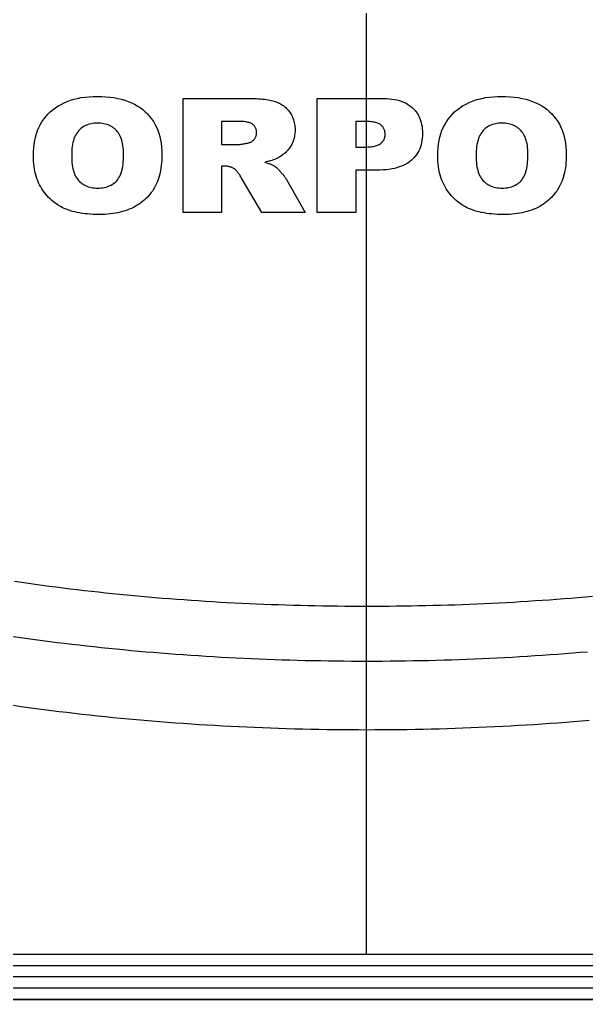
# Model space of a CAD drawing. Extents: x 0 to 210000, y 0 to 148500.
# Drawn here: x 9036 to 10611, y 4750 to 7476 of the extents above; entities that cross this region are included whole.
import ezdxf

# ---------------------------------------------------------------- set-up
doc = ezdxf.new("R2010")
doc.units = 0
doc.header["$LTSCALE"] = 200
doc.header["$MEASUREMENT"] = 0
doc.layers.get('Defpoints').update_dxf_attribs({"color": 252, "linetype": 'CONTINUOUS'})
doc.layers.add('001', color=7, linetype='CONTINUOUS')

msp = doc.modelspace()

# ---------------------------------------------------------------- linework, layer by layer
at = {"layer": '001', "linetype": 'Continuous'}
for p, q in [((9168.3, 7247.9), (9177.5, 7251.2)), ((9177.5, 7251.2), (9187.1, 7254.1)), ((9187.1, 7254.1), (9197, 7256.5)), ((9197, 7256.5), (9207.3, 7258.5)), ((9207.3, 7258.5), (9218, 7260)), ((9218, 7260), (9229, 7261.2)), ((9229, 7261.2), (9240.4, 7261.8)), ((9240.4, 7261.8), (9252.2, 7262)), ((9252.2, 7262), (9264.3, 7261.8)), ((9264.3, 7261.8), (9276, 7261.2)), ((9276, 7261.2), (9287.3, 7260.1)), ((9287.3, 7260.1), (9298.2, 7258.6)), ((9298.2, 7258.6), (9308.7, 7256.6)), ((9308.7, 7256.6), (9318.8, 7254.2)), ((9318.8, 7254.2), (9328.4, 7251.4)), ((9328.4, 7251.4), (9337.7, 7248.1)), ((9490.3, 6938.9), (9490.3, 7256.6)), ((9490.3, 7256.6), (9597.3, 7256.6)), ((9597.3, 7256.6), (9667.8, 7256.6)), ((9667.8, 7256.6), (9674.8, 7256.6)), ((9674.8, 7256.6), (9681.5, 7256.5)), ((9681.5, 7256.5), (9687.9, 7256.3)), ((9687.9, 7256.3), (9694.2, 7256)), ((9694.2, 7256), (9700.2, 7255.6)), ((9700.2, 7255.6), (9705.9, 7255.2)), ((9705.9, 7255.2), (9711.4, 7254.7)), ((9711.4, 7254.7), (9716.7, 7254.1)), ((9716.7, 7254.1), (9721.7, 7253.4)), ((9721.7, 7253.4), (9726.5, 7252.6)), ((9726.5, 7252.6), (9731.1, 7251.8)), ((9731.1, 7251.8), (9735.4, 7250.9)), ((9735.4, 7250.9), (9739.5, 7249.9)), ((9863.1, 7256.6), (10040.2, 7256.6)), ((9863.1, 6938.9), (9863.1, 7256.6)), ((10040.2, 7256.6), (10048.3, 7256.5)), ((10048.3, 7256.5), (10056.1, 7256.1)), ((10056.1, 7256.1), (10063.6, 7255.5)), ((10063.6, 7255.5), (10070.9, 7254.6)), ((10070.9, 7254.6), (10077.8, 7253.4)), ((10077.8, 7253.4), (10084.4, 7252)), ((10084.4, 7252), (10090.7, 7250.3)), ((10090.7, 7250.3), (10096.8, 7248.3)), ((10292.1, 7247.9), (10301.3, 7251.2)), ((10301.3, 7251.2), (10310.9, 7254.1)), ((10310.9, 7254.1), (10320.8, 7256.5)), ((10320.8, 7256.5), (10331.1, 7258.5)), ((10331.1, 7258.5), (10341.8, 7260)), ((10341.8, 7260), (10352.8, 7261.2)), ((10352.8, 7261.2), (10364.2, 7261.8)), ((10364.2, 7261.8), (10376, 7262)), ((10376, 7262), (10388.1, 7261.8)), ((10388.1, 7261.8), (10399.8, 7261.2)), ((10399.8, 7261.2), (10411.1, 7260.1)), ((10411.1, 7260.1), (10422, 7258.6)), ((10422, 7258.6), (10432.5, 7256.6)), ((10432.5, 7256.6), (10442.6, 7254.2)), ((10442.6, 7254.2), (10452.3, 7251.4)), ((10452.3, 7251.4), (10461.5, 7248.1)), ((9121.2, 7218.7), (9128.1, 7224.7)), ((9128.1, 7224.7), (9135.4, 7230.2)), ((9135.4, 7230.2), (9143.1, 7235.3)), ((9143.1, 7235.3), (9151.1, 7239.9)), ((9151.1, 7239.9), (9159.5, 7244.1)), ((9159.5, 7244.1), (9168.3, 7247.9)), ((9337.7, 7248.1), (9346.6, 7244.4)), ((9346.6, 7244.4), (9355.1, 7240.3)), ((9355.1, 7240.3), (9363.1, 7235.7)), ((9363.1, 7235.7), (9370.8, 7230.7)), ((9370.8, 7230.7), (9378, 7225.2)), ((9378, 7225.2), (9384.9, 7219.3)), ((9739.5, 7249.9), (9743.3, 7248.8)), ((9743.3, 7248.8), (9747, 7247.6)), ((9747, 7247.6), (9750.6, 7246.3)), ((9750.6, 7246.3), (9754.1, 7244.9)), ((9754.1, 7244.9), (9757.4, 7243.3)), ((9757.4, 7243.3), (9760.7, 7241.5)), ((9760.7, 7241.5), (9763.9, 7239.7)), ((9763.9, 7239.7), (9766.9, 7237.7)), ((9766.9, 7237.7), (9769.9, 7235.5)), ((9769.9, 7235.5), (9772.7, 7233.2)), ((9772.7, 7233.2), (9775.5, 7230.8)), ((9775.5, 7230.8), (9778.1, 7228.3)), ((9778.1, 7228.3), (9780.7, 7225.6)), ((9780.7, 7225.6), (9783.1, 7222.7)), ((10096.8, 7248.3), (10102.5, 7246.1)), ((10102.5, 7246.1), (10108, 7243.7)), ((10108, 7243.7), (10113.1, 7241)), ((10113.1, 7241), (10117.9, 7238)), ((10117.9, 7238), (10122.5, 7234.8)), ((10122.5, 7234.8), (10126.7, 7231.3)), ((10126.7, 7231.3), (10130.7, 7227.5)), ((10130.7, 7227.5), (10134.4, 7223.6)), ((10134.4, 7223.6), (10137.8, 7219.4)), ((10245, 7218.7), (10251.9, 7224.7)), ((10251.9, 7224.7), (10259.2, 7230.2)), ((10259.2, 7230.2), (10266.9, 7235.3)), ((10266.9, 7235.3), (10274.9, 7239.9)), ((10274.9, 7239.9), (10283.4, 7244.1)), ((10283.4, 7244.1), (10292.1, 7247.9)), ((10461.5, 7248.1), (10470.4, 7244.4)), ((10470.4, 7244.4), (10478.9, 7240.3)), ((10478.9, 7240.3), (10486.9, 7235.7)), ((10486.9, 7235.7), (10494.6, 7230.7)), ((10494.6, 7230.7), (10501.8, 7225.2)), ((10501.8, 7225.2), (10508.7, 7219.3)), ((9098.2, 7191.1), (9103.2, 7198.5)), ((9103.2, 7198.5), (9108.8, 7205.6)), ((9108.8, 7205.6), (9114.8, 7212.3)), ((9114.8, 7212.3), (9121.2, 7218.7)), ((9384.9, 7219.3), (9391.3, 7213.1)), ((9391.3, 7213.1), (9397.3, 7206.5)), ((9397.3, 7206.5), (9402.7, 7199.6)), ((9402.7, 7199.6), (9407.7, 7192.3)), ((9783.1, 7222.7), (9785.5, 7219.8)), ((9785.5, 7219.8), (9787.7, 7216.7)), ((9787.7, 7216.7), (9789.7, 7213.6)), ((9789.7, 7213.6), (9791.6, 7210.3)), ((9791.6, 7210.3), (9793.3, 7207)), ((9793.3, 7207), (9794.8, 7203.6)), ((9794.8, 7203.6), (9796.2, 7200)), ((9796.2, 7200), (9797.4, 7196.4)), ((9797.4, 7196.4), (9798.5, 7192.7)), ((10137.8, 7219.4), (10140.9, 7215)), ((10140.9, 7215), (10143.7, 7210.4)), ((10143.7, 7210.4), (10146.2, 7205.6)), ((10146.2, 7205.6), (10148.4, 7200.5)), ((10148.4, 7200.5), (10150.3, 7195.3)), ((10222, 7191.1), (10227, 7198.5)), ((10227, 7198.5), (10232.6, 7205.6)), ((10232.6, 7205.6), (10238.6, 7212.3)), ((10238.6, 7212.3), (10245, 7218.7)), ((10508.7, 7219.3), (10515.1, 7213.1)), ((10515.1, 7213.1), (10521.1, 7206.5)), ((10521.1, 7206.5), (10526.5, 7199.6)), ((10526.5, 7199.6), (10531.5, 7192.3)), ((9086, 7166.7), (9089.6, 7175.2)), ((9089.6, 7175.2), (9093.6, 7183.3)), ((9093.6, 7183.3), (9098.2, 7191.1)), ((9203.1, 7169.6), (9200.3, 7166.7)), ((9206.1, 7172.3), (9203.1, 7169.6)), ((9209.2, 7174.7), (9206.1, 7172.3)), ((9212.5, 7177), (9209.2, 7174.7)), ((9215.8, 7179), (9212.5, 7177)), ((9219.3, 7180.8), (9215.8, 7179)), ((9223, 7182.4), (9219.3, 7180.8)), ((9226.7, 7183.8), (9223, 7182.4)), ((9230.6, 7185), (9226.7, 7183.8)), ((9234.6, 7186), (9230.6, 7185)), ((9238.8, 7186.7), (9234.6, 7186)), ((9243.1, 7187.3), (9238.8, 7186.7)), ((9247.5, 7187.6), (9243.1, 7187.3)), ((9252, 7187.7), (9247.5, 7187.6)), ((9256.7, 7187.6), (9252, 7187.7)), ((9261.3, 7187.3), (9256.7, 7187.6)), ((9265.8, 7186.7), (9261.3, 7187.3)), ((9270.1, 7186), (9265.8, 7186.7)), ((9274.2, 7185), (9270.1, 7186)), ((9278.2, 7183.9), (9274.2, 7185)), ((9282.1, 7182.5), (9278.2, 7183.9)), ((9285.8, 7180.9), (9282.1, 7182.5)), ((9289.4, 7179.1), (9285.8, 7180.9)), ((9292.9, 7177.1), (9289.4, 7179.1)), ((9296.1, 7174.9), (9292.9, 7177.1)), ((9299.3, 7172.4), (9296.1, 7174.9)), ((9302.3, 7169.8), (9299.3, 7172.4)), ((9305.2, 7166.9), (9302.3, 7169.8)), ((9407.7, 7192.3), (9412.2, 7184.6)), ((9412.2, 7184.6), (9416.3, 7176.6)), ((9416.3, 7176.6), (9419.8, 7168.3)), ((9644.1, 7192.5), (9597.3, 7192.5)), ((9597.3, 7192.5), (9597.3, 7127.9)), ((9648.2, 7192.4), (9644.1, 7192.5)), ((9652, 7192.3), (9648.2, 7192.4)), ((9655.7, 7192.1), (9652, 7192.3)), ((9659.2, 7191.8), (9655.7, 7192.1)), ((9662.6, 7191.4), (9659.2, 7191.8)), ((9665.7, 7191), (9662.6, 7191.4)), ((9668.6, 7190.4), (9665.7, 7191)), ((9671.4, 7189.8), (9668.6, 7190.4)), ((9673.9, 7189.1), (9671.4, 7189.8)), ((9676.3, 7188.3), (9673.9, 7189.1)), ((9678.5, 7187.4), (9676.3, 7188.3)), ((9680.4, 7186.4), (9678.5, 7187.4)), ((9682.2, 7185.4), (9680.4, 7186.4)), ((9683.8, 7184.2), (9682.2, 7185.4)), ((9685.3, 7183), (9683.8, 7184.2)), ((9686.7, 7181.7), (9685.3, 7183)), ((9687.9, 7180.4), (9686.7, 7181.7)), ((9689, 7178.9), (9687.9, 7180.4)), ((9690.1, 7177.4), (9689, 7178.9)), ((9691, 7175.9), (9690.1, 7177.4)), ((9691.8, 7174.2), (9691, 7175.9)), ((9692.5, 7172.5), (9691.8, 7174.2)), ((9693.1, 7170.7), (9692.5, 7172.5)), ((9693.6, 7168.8), (9693.1, 7170.7)), ((9693.9, 7166.9), (9693.6, 7168.8)), ((9798.5, 7192.7), (9799.4, 7188.9)), ((9799.4, 7188.9), (9800.1, 7185)), ((9800.1, 7185), (9800.7, 7181)), ((9800.7, 7181), (9801.1, 7176.9)), ((9801.1, 7176.9), (9801.4, 7172.7)), ((9801.4, 7172.7), (9801.4, 7168.4)), ((10000.4, 7192), (9970.1, 7192)), ((9970.1, 7192), (9970.1, 7121.2)), ((10004.6, 7192), (10000.4, 7192)), ((10008.6, 7191.8), (10004.6, 7192)), ((10012.4, 7191.6), (10008.6, 7191.8)), ((10015.9, 7191.2), (10012.4, 7191.6)), ((10019.3, 7190.7), (10015.9, 7191.2)), ((10022.5, 7190.1), (10019.3, 7190.7)), ((10025.5, 7189.4), (10022.5, 7190.1)), ((10028.3, 7188.6), (10025.5, 7189.4)), ((10031, 7187.7), (10028.3, 7188.6)), ((10033.4, 7186.7), (10031, 7187.7)), ((10035.6, 7185.6), (10033.4, 7186.7)), ((10037.6, 7184.4), (10035.6, 7185.6)), ((10039.5, 7183.1), (10037.6, 7184.4)), ((10041.1, 7181.6), (10039.5, 7183.1)), ((10042.6, 7180.1), (10041.1, 7181.6)), ((10044, 7178.6), (10042.6, 7180.1)), ((10045.3, 7177), (10044, 7178.6)), ((10046.4, 7175.3), (10045.3, 7177)), ((10047.5, 7173.6), (10046.4, 7175.3)), ((10048.4, 7171.9), (10047.5, 7173.6)), ((10049.2, 7170.1), (10048.4, 7171.9)), ((10049.9, 7168.3), (10049.2, 7170.1)), ((10150.3, 7195.3), (10152, 7189.8)), ((10152, 7189.8), (10153.3, 7184.1)), ((10153.3, 7184.1), (10154.3, 7178.2)), ((10154.3, 7178.2), (10155.1, 7172)), ((10155.1, 7172), (10155.5, 7165.7)), ((10209.8, 7166.7), (10213.4, 7175.2)), ((10213.4, 7175.2), (10217.4, 7183.3)), ((10217.4, 7183.3), (10222, 7191.1)), ((10326.9, 7169.6), (10324.1, 7166.7)), ((10329.9, 7172.3), (10326.9, 7169.6)), ((10333, 7174.7), (10329.9, 7172.3)), ((10336.3, 7177), (10333, 7174.7)), ((10339.6, 7179), (10336.3, 7177)), ((10343.1, 7180.8), (10339.6, 7179)), ((10346.8, 7182.4), (10343.1, 7180.8)), ((10350.5, 7183.8), (10346.8, 7182.4)), ((10354.4, 7185), (10350.5, 7183.8)), ((10358.4, 7186), (10354.4, 7185)), ((10362.6, 7186.7), (10358.4, 7186)), ((10366.9, 7187.3), (10362.6, 7186.7)), ((10371.3, 7187.6), (10366.9, 7187.3)), ((10375.8, 7187.7), (10371.3, 7187.6)), ((10380.5, 7187.6), (10375.8, 7187.7)), ((10385.1, 7187.3), (10380.5, 7187.6)), ((10389.6, 7186.7), (10385.1, 7187.3)), ((10393.9, 7186), (10389.6, 7186.7)), ((10398, 7185), (10393.9, 7186)), ((10402.1, 7183.9), (10398, 7185)), ((10405.9, 7182.5), (10402.1, 7183.9)), ((10409.6, 7180.9), (10405.9, 7182.5)), ((10413.2, 7179.1), (10409.6, 7180.9)), ((10416.7, 7177.1), (10413.2, 7179.1)), ((10420, 7174.9), (10416.7, 7177.1)), ((10423.1, 7172.4), (10420, 7174.9)), ((10426.1, 7169.8), (10423.1, 7172.4)), ((10429, 7166.9), (10426.1, 7169.8)), ((10531.5, 7192.3), (10536, 7184.6)), ((10536, 7184.6), (10540.1, 7176.6)), ((10540.1, 7176.6), (10543.6, 7168.3)), ((9078, 7139.2), (9080.2, 7148.7)), ((9080.2, 7148.7), (9082.8, 7157.9)), ((9082.8, 7157.9), (9086, 7166.7)), ((9187.1, 7143.6), (9185.6, 7138.8)), ((9188.8, 7148.2), (9187.1, 7143.6)), ((9190.7, 7152.4), (9188.8, 7148.2)), ((9192.8, 7156.4), (9190.7, 7152.4)), ((9195.1, 7160.1), (9192.8, 7156.4)), ((9197.6, 7163.5), (9195.1, 7160.1)), ((9200.3, 7166.7), (9197.6, 7163.5)), ((9307.9, 7163.8), (9305.2, 7166.9)), ((9310.4, 7160.5), (9307.9, 7163.8)), ((9312.7, 7157), (9310.4, 7160.5)), ((9314.8, 7153.1), (9312.7, 7157)), ((9316.8, 7149.1), (9314.8, 7153.1)), ((9318.5, 7144.8), (9316.8, 7149.1)), ((9320, 7140.2), (9318.5, 7144.8)), ((9419.8, 7168.3), (9422.9, 7159.6)), ((9422.9, 7159.6), (9425.5, 7150.6)), ((9425.5, 7150.6), (9427.7, 7141.2)), ((9427.7, 7141.2), (9429.3, 7131.5)), ((9686.6, 7141.1), (9687.6, 7142.2)), ((9687.6, 7142.2), (9688.5, 7143.3)), ((9688.5, 7143.3), (9689.4, 7144.5)), ((9689.4, 7144.5), (9690.2, 7145.7)), ((9690.2, 7145.7), (9690.9, 7147)), ((9690.9, 7147), (9691.6, 7148.2)), ((9691.6, 7148.2), (9692.2, 7149.5)), ((9692.2, 7149.5), (9692.7, 7150.8)), ((9692.7, 7150.8), (9693.2, 7152.1)), ((9693.2, 7152.1), (9693.6, 7153.5)), ((9693.6, 7153.5), (9693.9, 7154.9)), ((9694.2, 7164.9), (9693.9, 7166.9)), ((9693.9, 7154.9), (9694.1, 7156.3)), ((9694.1, 7156.3), (9694.3, 7157.7)), ((9694.4, 7162.8), (9694.2, 7164.9)), ((9694.3, 7157.7), (9694.4, 7159.1)), ((9694.4, 7160.6), (9694.4, 7162.8)), ((9694.4, 7159.1), (9694.4, 7160.6)), ((9798.3, 7143.8), (9797.4, 7140.5)), ((9799.2, 7147.1), (9798.3, 7143.8)), ((9799.9, 7150.4), (9799.2, 7147.1)), ((9800.4, 7153.9), (9799.9, 7150.4)), ((9800.9, 7157.4), (9800.4, 7153.9)), ((9801.2, 7161), (9800.9, 7157.4)), ((9801.4, 7164.7), (9801.2, 7161)), ((9801.4, 7168.4), (9801.4, 7164.7)), ((10047.9, 7140.5), (10048.8, 7142.2)), ((10048.8, 7142.2), (10049.6, 7144.1)), ((10049.6, 7144.1), (10050.3, 7146)), ((10050.6, 7166.4), (10049.9, 7168.3)), ((10050.3, 7146), (10050.9, 7147.9)), ((10051.1, 7164.4), (10050.6, 7166.4)), ((10050.9, 7147.9), (10051.4, 7149.9)), ((10051.4, 7162.5), (10051.1, 7164.4)), ((10051.7, 7160.5), (10051.4, 7162.5)), ((10051.4, 7149.9), (10051.7, 7152)), ((10051.9, 7158.4), (10051.7, 7160.5)), ((10051.7, 7152), (10051.9, 7154.1)), ((10051.9, 7156.3), (10051.9, 7158.4)), ((10051.9, 7154.1), (10051.9, 7156.3)), ((10155, 7145.8), (10154.2, 7139.4)), ((10155.5, 7152.3), (10155, 7145.8)), ((10155.5, 7165.7), (10155.7, 7159.1)), ((10155.7, 7159.1), (10155.5, 7152.3)), ((10201.8, 7139.2), (10204, 7148.7)), ((10204, 7148.7), (10206.6, 7157.9)), ((10206.6, 7157.9), (10209.8, 7166.7)), ((10310.9, 7143.6), (10309.4, 7138.8)), ((10312.6, 7148.2), (10310.9, 7143.6)), ((10314.5, 7152.4), (10312.6, 7148.2)), ((10316.6, 7156.4), (10314.5, 7152.4)), ((10318.9, 7160.1), (10316.6, 7156.4)), ((10321.4, 7163.5), (10318.9, 7160.1)), ((10324.1, 7166.7), (10321.4, 7163.5)), ((10431.7, 7163.8), (10429, 7166.9)), ((10434.2, 7160.5), (10431.7, 7163.8)), ((10436.5, 7157), (10434.2, 7160.5)), ((10438.6, 7153.1), (10436.5, 7157)), ((10440.6, 7149.1), (10438.6, 7153.1)), ((10442.3, 7144.8), (10440.6, 7149.1)), ((10443.8, 7140.2), (10442.3, 7144.8)), ((10543.6, 7168.3), (10546.7, 7159.6)), ((10546.7, 7159.6), (10549.3, 7150.6)), ((10549.3, 7150.6), (10551.5, 7141.2)), ((10551.5, 7141.2), (10553.1, 7131.5)), ((9074.4, 7108.5), (9075.2, 7119.1)), ((9075.2, 7119.1), (9076.4, 7129.3)), ((9076.4, 7129.3), (9078, 7139.2)), ((9181.6, 7116.6), (9181.1, 7110.4)), ((9182.3, 7122.6), (9181.6, 7116.6)), ((9183.2, 7128.3), (9182.3, 7122.6)), ((9184.3, 7133.7), (9183.2, 7128.3)), ((9185.6, 7138.8), (9184.3, 7133.7)), ((9321.3, 7135.4), (9320, 7140.2)), ((9322.4, 7130.4), (9321.3, 7135.4)), ((9323.3, 7125.1), (9322.4, 7130.4)), ((9324, 7119.6), (9323.3, 7125.1)), ((9324.5, 7113.8), (9324, 7119.6)), ((9429.3, 7131.5), (9430.5, 7121.4)), ((9430.5, 7121.4), (9431.2, 7110.9)), ((9597.3, 7127.9), (9642.2, 7127.9)), ((9642.2, 7127.9), (9643.3, 7127.9)), ((9643.3, 7127.9), (9644.6, 7128)), ((9644.6, 7128), (9646, 7128.1)), ((9646, 7128.1), (9647.5, 7128.2)), ((9647.5, 7128.2), (9649.2, 7128.4)), ((9649.2, 7128.4), (9651, 7128.7)), ((9651, 7128.7), (9652.9, 7129)), ((9652.9, 7129), (9655, 7129.3)), ((9655, 7129.3), (9657.2, 7129.7)), ((9657.2, 7129.7), (9659.6, 7130.1)), ((9659.6, 7130.1), (9662.1, 7130.6)), ((9662.1, 7130.6), (9664.7, 7131.1)), ((9664.7, 7131.1), (9667.5, 7131.6)), ((9667.5, 7131.6), (9670.4, 7132.2)), ((9670.4, 7132.2), (9671.9, 7132.5)), ((9671.9, 7132.5), (9673.4, 7132.9)), ((9673.4, 7132.9), (9674.8, 7133.3)), ((9674.8, 7133.3), (9676.2, 7133.8)), ((9676.2, 7133.8), (9677.5, 7134.4)), ((9677.5, 7134.4), (9678.8, 7135)), ((9678.8, 7135), (9680, 7135.7)), ((9680, 7135.7), (9681.2, 7136.4)), ((9681.2, 7136.4), (9682.4, 7137.2)), ((9682.4, 7137.2), (9683.5, 7138.1)), ((9683.5, 7138.1), (9684.6, 7139)), ((9684.6, 7139), (9685.6, 7140)), ((9685.6, 7140), (9686.6, 7141.1)), ((9783.3, 7114.8), (9781.2, 7112.4)), ((9785.3, 7117.4), (9783.3, 7114.8)), ((9787.2, 7120), (9785.3, 7117.4)), ((9789, 7122.7), (9787.2, 7120)), ((9790.7, 7125.5), (9789, 7122.7)), ((9792.3, 7128.3), (9790.7, 7125.5)), ((9793.7, 7131.3), (9792.3, 7128.3)), ((9795.1, 7134.3), (9793.7, 7131.3)), ((9796.3, 7137.4), (9795.1, 7134.3)), ((9797.4, 7140.5), (9796.3, 7137.4)), ((9970.1, 7121.2), (9996.2, 7121.2)), ((9996.2, 7121.2), (10000.5, 7121.2)), ((10000.5, 7121.2), (10004.6, 7121.4)), ((10004.6, 7121.4), (10008.6, 7121.6)), ((10008.6, 7121.6), (10012.3, 7122)), ((10012.3, 7122), (10015.9, 7122.4)), ((10015.9, 7122.4), (10019.2, 7123)), ((10019.2, 7123), (10022.4, 7123.6)), ((10022.4, 7123.6), (10025.4, 7124.3)), ((10025.4, 7124.3), (10028.2, 7125.2)), ((10028.2, 7125.2), (10030.9, 7126.1)), ((10030.9, 7126.1), (10033.3, 7127.2)), ((10033.3, 7127.2), (10035.5, 7128.3)), ((10035.5, 7128.3), (10037.6, 7129.6)), ((10037.6, 7129.6), (10039.5, 7130.9)), ((10039.5, 7130.9), (10041.2, 7132.4)), ((10044.8, 7136.2), (10040.3, 7131.6)), ((10041.2, 7132.4), (10042.8, 7133.9)), ((10042.8, 7133.9), (10044.2, 7135.4)), ((10044.2, 7135.4), (10045.6, 7137.1)), ((10045.6, 7137.1), (10046.8, 7138.7)), ((10046.8, 7138.7), (10047.9, 7140.5)), ((10147.8, 7116.2), (10145.4, 7111)), ((10149.9, 7121.7), (10147.8, 7116.2)), ((10151.6, 7127.4), (10149.9, 7121.7)), ((10153.1, 7133.3), (10151.6, 7127.4)), ((10154.2, 7139.4), (10153.1, 7133.3)), ((10198.2, 7108.5), (10199, 7119.1)), ((10199, 7119.1), (10200.2, 7129.3)), ((10200.2, 7129.3), (10201.8, 7139.2)), ((10305.4, 7116.6), (10304.9, 7110.4)), ((10306.1, 7122.6), (10305.4, 7116.6)), ((10307, 7128.3), (10306.1, 7122.6)), ((10308.1, 7133.7), (10307, 7128.3)), ((10309.4, 7138.8), (10308.1, 7133.7)), ((10445.1, 7135.4), (10443.8, 7140.2)), ((10446.2, 7130.4), (10445.1, 7135.4)), ((10447.1, 7125.1), (10446.2, 7130.4)), ((10447.8, 7119.6), (10447.1, 7125.1)), ((10448.3, 7113.8), (10447.8, 7119.6)), ((10553.1, 7131.5), (10554.3, 7121.4)), ((10554.3, 7121.4), (10555, 7110.9)), ((9074.2, 7097.5), (9074.4, 7108.5)), ((9074.3, 7089.7), (9074.2, 7097.5)), ((9074.7, 7082), (9074.3, 7089.7)), ((9180.8, 7103.9), (9180.7, 7097.1)), ((9180.7, 7097.1), (9180.8, 7090.4)), ((9181.1, 7110.4), (9180.8, 7103.9)), ((9180.8, 7090.4), (9181.1, 7083.9)), ((9324.1, 7080.1), (9324.5, 7086.9)), ((9324.8, 7107.7), (9324.5, 7113.8)), ((9324.5, 7086.9), (9324.8, 7094)), ((9324.9, 7101.4), (9324.8, 7107.7)), ((9324.8, 7094), (9324.9, 7101.4)), ((9431.4, 7092.3), (9431.1, 7084.6)), ((9431.2, 7110.9), (9431.5, 7100.1)), ((9431.5, 7100.1), (9431.4, 7092.3)), ((9746.7, 7087.6), (9744.3, 7086.6)), ((9749, 7088.6), (9746.7, 7087.6)), ((9751.2, 7089.6), (9749, 7088.6)), ((9753.3, 7090.6), (9751.2, 7089.6)), ((9755.3, 7091.7), (9753.3, 7090.6)), ((9758.4, 7093.4), (9755.3, 7091.7)), ((9761.3, 7095.2), (9758.4, 7093.4)), ((9764.1, 7097.1), (9761.3, 7095.2)), ((9766.8, 7099.1), (9764.1, 7097.1)), ((9769.5, 7101.1), (9766.8, 7099.1)), ((9772, 7103.2), (9769.5, 7101.1)), ((9774.5, 7105.4), (9772, 7103.2)), ((9776.8, 7107.6), (9774.5, 7105.4)), ((9779.1, 7110), (9776.8, 7107.6)), ((9781.2, 7112.4), (9779.1, 7110)), ((10128.5, 7087.9), (10124.1, 7083.9)), ((10132.5, 7092.1), (10128.5, 7087.9)), ((10136.2, 7096.5), (10132.5, 7092.1)), ((10139.6, 7101.1), (10136.2, 7096.5)), ((10142.6, 7105.9), (10139.6, 7101.1)), ((10145.4, 7111), (10142.6, 7105.9)), ((10198, 7097.5), (10198.2, 7108.5)), ((10198.1, 7089.7), (10198, 7097.5)), ((10198.5, 7082), (10198.1, 7089.7)), ((10304.6, 7103.9), (10304.5, 7097.1)), ((10304.5, 7097.1), (10304.6, 7090.4)), ((10304.9, 7110.4), (10304.6, 7103.9)), ((10304.6, 7090.4), (10304.9, 7083.9)), ((10447.9, 7080.1), (10448.3, 7086.9)), ((10448.6, 7107.7), (10448.3, 7113.8)), ((10448.3, 7086.9), (10448.6, 7094)), ((10448.7, 7101.4), (10448.6, 7107.7)), ((10448.6, 7094), (10448.7, 7101.4)), ((10555.2, 7092.3), (10554.9, 7084.6)), ((10555, 7110.9), (10555.3, 7100.1)), ((10555.3, 7100.1), (10555.2, 7092.3)), ((9075.3, 7074.5), (9074.7, 7082)), ((9076.1, 7067.2), (9075.3, 7074.5)), ((9077.2, 7060.1), (9076.1, 7067.2)), ((9078.6, 7053.2), (9077.2, 7060.1)), ((9181.1, 7083.9), (9181.6, 7077.7)), ((9181.6, 7077.7), (9182.3, 7071.8)), ((9182.3, 7071.8), (9183.2, 7066.2)), ((9183.2, 7066.2), (9184.3, 7060.8)), ((9184.3, 7060.8), (9185.6, 7055.8)), ((9320.2, 7056.3), (9321.5, 7061.8)), ((9321.5, 7061.8), (9322.5, 7067.5)), ((9322.5, 7067.5), (9323.4, 7073.6)), ((9323.4, 7073.6), (9324.1, 7080.1)), ((9428.9, 7062.9), (9427.7, 7056.1)), ((9429.8, 7069.9), (9428.9, 7062.9)), ((9430.5, 7077.2), (9429.8, 7069.9)), ((9431.1, 7084.6), (9430.5, 7077.2)), ((9606.7, 7067.8), (9597.3, 7067.8)), ((9597.3, 7067.8), (9597.3, 6938.9)), ((9608.8, 7067.8), (9606.7, 7067.8)), ((9610.8, 7067.7), (9608.8, 7067.8)), ((9612.8, 7067.5), (9610.8, 7067.7)), ((9614.8, 7067.2), (9612.8, 7067.5)), ((9616.7, 7066.9), (9614.8, 7067.2)), ((9618.6, 7066.5), (9616.7, 7066.9)), ((9620.5, 7066), (9618.6, 7066.5)), ((9622.4, 7065.4), (9620.5, 7066)), ((9624.2, 7064.8), (9622.4, 7065.4)), ((9626, 7064.1), (9624.2, 7064.8)), ((9627.7, 7063.3), (9626, 7064.1)), ((9629.4, 7062.4), (9627.7, 7063.3)), ((9631.1, 7061.5), (9629.4, 7062.4)), ((9632.8, 7060.5), (9631.1, 7061.5)), ((9634, 7059.6), (9632.8, 7060.5)), ((9635.3, 7058.6), (9634, 7059.6)), ((9721.3, 7079.8), (9717.9, 7079.1)), ((9717.9, 7079.1), (9720.6, 7078.3)), ((9720.6, 7078.3), (9723.2, 7077.4)), ((9724.5, 7080.6), (9721.3, 7079.8)), ((9723.2, 7077.4), (9725.6, 7076.5)), ((9727.7, 7081.4), (9724.5, 7080.6)), ((9725.6, 7076.5), (9728, 7075.7)), ((9730.7, 7082.2), (9727.7, 7081.4)), ((9728, 7075.7), (9730.2, 7074.8)), ((9730.2, 7074.8), (9732.4, 7074)), ((9733.6, 7083), (9730.7, 7082.2)), ((9732.4, 7074), (9734.4, 7073.1)), ((9736.5, 7083.9), (9733.6, 7083)), ((9734.4, 7073.1), (9736.3, 7072.3)), ((9736.3, 7072.3), (9738.2, 7071.4)), ((9739.2, 7084.8), (9736.5, 7083.9)), ((9738.2, 7071.4), (9739.9, 7070.6)), ((9741.8, 7085.7), (9739.2, 7084.8)), ((9739.9, 7070.6), (9741.5, 7069.7)), ((9741.5, 7069.7), (9743, 7068.9)), ((9744.3, 7086.6), (9741.8, 7085.7)), ((9743, 7068.9), (9744.4, 7068)), ((9744.4, 7068), (9745.7, 7067.2)), ((9745.7, 7067.2), (9746.6, 7066.6)), ((9746.6, 7066.6), (9747.5, 7065.9)), ((9747.5, 7065.9), (9748.5, 7065.1)), ((9748.5, 7065.1), (9749.5, 7064.2)), ((9749.5, 7064.2), (9750.6, 7063.3)), ((9750.6, 7063.3), (9751.7, 7062.2)), ((9751.7, 7062.2), (9752.9, 7061.1)), ((9752.9, 7061.1), (9754.1, 7059.8)), ((9754.1, 7059.8), (9755.4, 7058.5)), ((10070.2, 7060.3), (10062.5, 7059)), ((10077.6, 7061.8), (10070.2, 7060.3)), ((10084.6, 7063.6), (10077.6, 7061.8)), ((10091.2, 7065.6), (10084.6, 7063.6)), ((10097.6, 7068), (10091.2, 7065.6)), ((10103.6, 7070.6), (10097.6, 7068)), ((10109.2, 7073.5), (10103.6, 7070.6)), ((10114.5, 7076.7), (10109.2, 7073.5)), ((10119.5, 7080.2), (10114.5, 7076.7)), ((10124.1, 7083.9), (10119.5, 7080.2)), ((10199.1, 7074.5), (10198.5, 7082)), ((10199.9, 7067.2), (10199.1, 7074.5)), ((10201, 7060.1), (10199.9, 7067.2)), ((10202.4, 7053.2), (10201, 7060.1)), ((10304.9, 7083.9), (10305.4, 7077.7)), ((10305.4, 7077.7), (10306.1, 7071.8)), ((10306.1, 7071.8), (10307, 7066.2)), ((10307, 7066.2), (10308.1, 7060.8)), ((10308.1, 7060.8), (10309.4, 7055.8)), ((10444, 7056.3), (10445.3, 7061.8)), ((10445.3, 7061.8), (10446.3, 7067.5)), ((10446.3, 7067.5), (10447.2, 7073.6)), ((10447.2, 7073.6), (10447.9, 7080.1)), ((10552.7, 7062.9), (10551.5, 7056.1)), ((10553.6, 7069.9), (10552.7, 7062.9)), ((10554.3, 7077.2), (10553.6, 7069.9)), ((10554.9, 7084.6), (10554.3, 7077.2)), ((9080.1, 7046.5), (9078.6, 7053.2)), ((9081.9, 7040), (9080.1, 7046.5)), ((9084, 7033.6), (9081.9, 7040)), ((9086.3, 7027.5), (9084, 7033.6)), ((9185.6, 7055.8), (9187, 7051)), ((9187, 7051), (9188.7, 7046.4)), ((9188.7, 7046.4), (9190.6, 7042.2)), ((9190.6, 7042.2), (9192.6, 7038.2)), ((9192.6, 7038.2), (9194.9, 7034.5)), ((9194.9, 7034.5), (9197.4, 7031.1)), ((9308.7, 7030.6), (9311.1, 7034.1)), ((9311.1, 7034.1), (9313.3, 7037.9)), ((9313.3, 7037.9), (9315.3, 7042)), ((9315.3, 7042), (9317.1, 7046.4)), ((9317.1, 7046.4), (9318.8, 7051.2)), ((9318.8, 7051.2), (9320.2, 7056.3)), ((9423, 7036.8), (9421, 7030.7)), ((9424.8, 7043), (9423, 7036.8)), ((9426.4, 7049.4), (9424.8, 7043)), ((9427.7, 7056.1), (9426.4, 7049.4)), ((9636.5, 7057.5), (9635.3, 7058.6)), ((9637.8, 7056.2), (9636.5, 7057.5)), ((9639.2, 7054.8), (9637.8, 7056.2)), ((9640.5, 7053.2), (9639.2, 7054.8)), ((9641.9, 7051.5), (9640.5, 7053.2)), ((9643.2, 7049.7), (9641.9, 7051.5)), ((9644.7, 7047.8), (9643.2, 7049.7)), ((9646.1, 7045.7), (9644.7, 7047.8)), ((9647.6, 7043.5), (9646.1, 7045.7)), ((9649, 7041.1), (9647.6, 7043.5)), ((9650.6, 7038.6), (9649, 7041.1)), ((9652.1, 7036), (9650.6, 7038.6)), ((9709, 6938.9), (9652.1, 7036)), ((9755.4, 7058.5), (9756.7, 7057.1)), ((9756.7, 7057.1), (9758.1, 7055.6)), ((9758.1, 7055.6), (9759.6, 7054)), ((9759.6, 7054), (9761.1, 7052.3)), ((9761.1, 7052.3), (9762.6, 7050.5)), ((9762.6, 7050.5), (9764.2, 7048.7)), ((9764.2, 7048.7), (9765.7, 7047)), ((9765.7, 7047), (9767.1, 7045.3)), ((9767.1, 7045.3), (9768.5, 7043.7)), ((9768.5, 7043.7), (9769.7, 7042.1)), ((9769.7, 7042.1), (9770.9, 7040.6)), ((9770.9, 7040.6), (9772, 7039.2)), ((9772, 7039.2), (9773.1, 7037.8)), ((9773.1, 7037.8), (9774, 7036.5)), ((9774, 7036.5), (9774.9, 7035.2)), ((9774.9, 7035.2), (9775.7, 7034)), ((9775.7, 7034), (9776.5, 7032.9)), ((9776.5, 7032.9), (9777.1, 7031.8)), ((10028.4, 7056.8), (9970.1, 7056.8)), ((9970.1, 7056.8), (9970.1, 6938.9)), ((10037.5, 7056.9), (10028.4, 7056.8)), ((10046.2, 7057.3), (10037.5, 7056.9)), ((10054.5, 7058), (10046.2, 7057.3)), ((10062.5, 7059), (10054.5, 7058)), ((10203.9, 7046.5), (10202.4, 7053.2)), ((10205.8, 7040), (10203.9, 7046.5)), ((10207.8, 7033.6), (10205.8, 7040)), ((10210.1, 7027.5), (10207.8, 7033.6)), ((10309.4, 7055.8), (10310.8, 7051)), ((10310.8, 7051), (10312.5, 7046.4)), ((10312.5, 7046.4), (10314.4, 7042.2)), ((10314.4, 7042.2), (10316.5, 7038.2)), ((10316.5, 7038.2), (10318.7, 7034.5)), ((10318.7, 7034.5), (10321.2, 7031.1)), ((10432.5, 7030.6), (10434.9, 7034.1)), ((10434.9, 7034.1), (10437.1, 7037.9)), ((10437.1, 7037.9), (10439.1, 7042)), ((10439.1, 7042), (10441, 7046.4)), ((10441, 7046.4), (10442.6, 7051.2)), ((10442.6, 7051.2), (10444, 7056.3)), ((10546.8, 7036.8), (10544.8, 7030.7)), ((10548.6, 7043), (10546.8, 7036.8)), ((10550.2, 7049.4), (10548.6, 7043)), ((10551.5, 7056.1), (10550.2, 7049.4)), ((9088.9, 7021.5), (9086.3, 7027.5)), ((9091.6, 7015.7), (9088.9, 7021.5)), ((9094.7, 7010.2), (9091.6, 7015.7)), ((9097.9, 7004.8), (9094.7, 7010.2)), ((9197.4, 7031.1), (9200, 7028)), ((9200, 7028), (9202.9, 7025.1)), ((9202.9, 7025.1), (9205.9, 7022.4)), ((9205.9, 7022.4), (9209, 7019.9)), ((9209, 7019.9), (9212.3, 7017.7)), ((9212.3, 7017.7), (9215.7, 7015.6)), ((9215.7, 7015.6), (9219.3, 7013.8)), ((9219.3, 7013.8), (9223, 7012.2)), ((9223, 7012.2), (9226.9, 7010.8)), ((9226.9, 7010.8), (9230.9, 7009.6)), ((9230.9, 7009.6), (9235, 7008.7)), ((9235, 7008.7), (9239.3, 7007.9)), ((9239.3, 7007.9), (9243.7, 7007.4)), ((9243.7, 7007.4), (9248.2, 7007.1)), ((9248.2, 7007.1), (9252.9, 7006.9)), ((9252.9, 7006.9), (9257.8, 7007.1)), ((9257.8, 7007.1), (9262.4, 7007.4)), ((9262.4, 7007.4), (9267, 7007.9)), ((9267, 7007.9), (9271.3, 7008.6)), ((9271.3, 7008.6), (9275.5, 7009.6)), ((9275.5, 7009.6), (9279.5, 7010.7)), ((9279.5, 7010.7), (9283.4, 7012.1)), ((9283.4, 7012.1), (9287.1, 7013.7)), ((9287.1, 7013.7), (9290.7, 7015.5)), ((9290.7, 7015.5), (9294.1, 7017.5)), ((9294.1, 7017.5), (9297.3, 7019.7)), ((9297.3, 7019.7), (9300.4, 7022.1)), ((9300.4, 7022.1), (9303.3, 7024.7)), ((9303.3, 7024.7), (9306.1, 7027.5)), ((9306.1, 7027.5), (9308.7, 7030.6)), ((9411, 7008.7), (9408, 7003.7)), ((9413.8, 7013.9), (9411, 7008.7)), ((9416.4, 7019.3), (9413.8, 7013.9)), ((9418.8, 7024.9), (9416.4, 7019.3)), ((9421, 7030.7), (9418.8, 7024.9)), ((9777.1, 7031.8), (9777.7, 7030.8)), ((9777.7, 7030.8), (9829.4, 6938.9)), ((10212.7, 7021.5), (10210.1, 7027.5)), ((10215.5, 7015.7), (10212.7, 7021.5)), ((10218.5, 7010.2), (10215.5, 7015.7)), ((10221.8, 7004.8), (10218.5, 7010.2)), ((10321.2, 7031.1), (10323.8, 7028)), ((10323.8, 7028), (10326.7, 7025.1)), ((10326.7, 7025.1), (10329.7, 7022.4)), ((10329.7, 7022.4), (10332.8, 7019.9)), ((10332.8, 7019.9), (10336.1, 7017.7)), ((10336.1, 7017.7), (10339.5, 7015.6)), ((10339.5, 7015.6), (10343.1, 7013.8)), ((10343.1, 7013.8), (10346.8, 7012.2)), ((10346.8, 7012.2), (10350.7, 7010.8)), ((10350.7, 7010.8), (10354.7, 7009.6)), ((10354.7, 7009.6), (10358.8, 7008.7)), ((10358.8, 7008.7), (10363.1, 7007.9)), ((10363.1, 7007.9), (10367.5, 7007.4)), ((10367.5, 7007.4), (10372.1, 7007.1)), ((10372.1, 7007.1), (10376.8, 7006.9)), ((10376.8, 7006.9), (10381.6, 7007.1)), ((10381.6, 7007.1), (10386.2, 7007.4)), ((10386.2, 7007.4), (10390.8, 7007.9)), ((10390.8, 7007.9), (10395.1, 7008.6)), ((10395.1, 7008.6), (10399.3, 7009.6)), ((10399.3, 7009.6), (10403.3, 7010.7)), ((10403.3, 7010.7), (10407.2, 7012.1)), ((10407.2, 7012.1), (10410.9, 7013.7)), ((10410.9, 7013.7), (10414.5, 7015.5)), ((10414.5, 7015.5), (10417.9, 7017.5)), ((10417.9, 7017.5), (10421.1, 7019.7)), ((10421.1, 7019.7), (10424.2, 7022.1)), ((10424.2, 7022.1), (10427.1, 7024.7)), ((10427.1, 7024.7), (10429.9, 7027.5)), ((10429.9, 7027.5), (10432.5, 7030.6)), ((10534.8, 7008.7), (10531.8, 7003.7)), ((10537.6, 7013.9), (10534.8, 7008.7)), ((10540.2, 7019.3), (10537.6, 7013.9)), ((10542.6, 7024.9), (10540.2, 7019.3)), ((10544.8, 7030.7), (10542.6, 7024.9)), ((9101.4, 6999.6), (9097.9, 7004.8)), ((9105, 6994.6), (9101.4, 6999.6)), ((9108.8, 6989.8), (9105, 6994.6)), ((9112.7, 6985.2), (9108.8, 6989.8)), ((9116.7, 6980.9), (9112.7, 6985.2)), ((9120.9, 6976.7), (9116.7, 6980.9)), ((9390.3, 6981.1), (9386.2, 6977)), ((9394.2, 6985.3), (9390.3, 6981.1)), ((9397.9, 6989.6), (9394.2, 6985.3)), ((9401.5, 6994.2), (9397.9, 6989.6)), ((9404.9, 6998.8), (9401.5, 6994.2)), ((9408, 7003.7), (9404.9, 6998.8)), ((10225.2, 6999.6), (10221.8, 7004.8)), ((10228.8, 6994.6), (10225.2, 6999.6)), ((10232.6, 6989.8), (10228.8, 6994.6)), ((10236.5, 6985.2), (10232.6, 6989.8)), ((10240.6, 6980.9), (10236.5, 6985.2)), ((10244.8, 6976.7), (10240.6, 6980.9)), ((10514.1, 6981.1), (10510, 6977)), ((10518, 6985.3), (10514.1, 6981.1)), ((10521.8, 6989.6), (10518, 6985.3)), ((10525.3, 6994.2), (10521.8, 6989.6)), ((10528.7, 6998.8), (10525.3, 6994.2)), ((10531.8, 7003.7), (10528.7, 6998.8)), ((9125.3, 6972.7), (9120.9, 6976.7)), ((9129.8, 6968.9), (9125.3, 6972.7)), ((9134.4, 6965.4), (9129.8, 6968.9)), ((9139.2, 6962), (9134.4, 6965.4)), ((9144.1, 6958.9), (9139.2, 6962)), ((9149.2, 6955.9), (9144.1, 6958.9)), ((9154.4, 6953.1), (9149.2, 6955.9)), ((9159.8, 6950.6), (9154.4, 6953.1)), ((9165.4, 6948.2), (9159.8, 6950.6)), ((9346.6, 6950.5), (9340.9, 6948)), ((9352.2, 6953.2), (9346.6, 6950.5)), ((9357.6, 6956.1), (9352.2, 6953.2)), ((9362.9, 6959.2), (9357.6, 6956.1)), ((9367.9, 6962.5), (9362.9, 6959.2)), ((9372.7, 6965.9), (9367.9, 6962.5)), ((9377.4, 6969.4), (9372.7, 6965.9)), ((9381.9, 6973.2), (9377.4, 6969.4)), ((9386.2, 6977), (9381.9, 6973.2)), ((10249.1, 6972.7), (10244.8, 6976.7)), ((10253.6, 6968.9), (10249.1, 6972.7)), ((10258.2, 6965.4), (10253.6, 6968.9)), ((10263, 6962), (10258.2, 6965.4)), ((10267.9, 6958.9), (10263, 6962)), ((10273, 6955.9), (10267.9, 6958.9)), ((10278.2, 6953.1), (10273, 6955.9)), ((10283.6, 6950.6), (10278.2, 6953.1)), ((10289.2, 6948.2), (10283.6, 6950.6)), ((10470.4, 6950.5), (10464.7, 6948)), ((10476, 6953.2), (10470.4, 6950.5)), ((10481.4, 6956.1), (10476, 6953.2)), ((10486.7, 6959.2), (10481.4, 6956.1)), ((10491.7, 6962.5), (10486.7, 6959.2)), ((10496.6, 6965.9), (10491.7, 6962.5)), ((10501.2, 6969.4), (10496.6, 6965.9)), ((10505.7, 6973.2), (10501.2, 6969.4)), ((10510, 6977), (10505.7, 6973.2)), ((9171.2, 6946.1), (9165.4, 6948.2)), ((9177.2, 6944), (9171.2, 6946.1)), ((9183.3, 6942.2), (9177.2, 6944)), ((9189.7, 6940.6), (9183.3, 6942.2)), ((9196.3, 6939.1), (9189.7, 6940.6)), ((9203.1, 6937.8), (9196.3, 6939.1)), ((9210.2, 6936.6), (9203.1, 6937.8)), ((9217.4, 6935.7), (9210.2, 6936.6)), ((9224.8, 6934.9), (9217.4, 6935.7)), ((9232.4, 6934.3), (9224.8, 6934.9)), ((9240.2, 6933.8), (9232.4, 6934.3)), ((9248.2, 6933.6), (9240.2, 6933.8)), ((9256.5, 6933.5), (9248.2, 6933.6)), ((9264.6, 6933.6), (9256.5, 6933.5)), ((9272.5, 6933.9), (9264.6, 6933.6)), ((9280.2, 6934.4), (9272.5, 6933.9)), ((9287.7, 6935.1), (9280.2, 6934.4)), ((9295, 6936), (9287.7, 6935.1)), ((9302.2, 6937.1), (9295, 6936)), ((9309.1, 6938.4), (9302.2, 6937.1)), ((9315.8, 6939.9), (9309.1, 6938.4)), ((9322.4, 6941.6), (9315.8, 6939.9)), ((9328.7, 6943.5), (9322.4, 6941.6)), ((9334.9, 6945.7), (9328.7, 6943.5)), ((9340.9, 6948), (9334.9, 6945.7)), ((9597.3, 6938.9), (9490.3, 6938.9)), ((9829.4, 6938.9), (9709, 6938.9)), ((9970.1, 6938.9), (9863.1, 6938.9)), ((10295, 6946.1), (10289.2, 6948.2)), ((10301, 6944), (10295, 6946.1)), ((10307.2, 6942.2), (10301, 6944)), ((10313.5, 6940.6), (10307.2, 6942.2)), ((10320.1, 6939.1), (10313.5, 6940.6)), ((10326.9, 6937.8), (10320.1, 6939.1)), ((10334, 6936.6), (10326.9, 6937.8)), ((10341.2, 6935.7), (10334, 6936.6)), ((10348.6, 6934.9), (10341.2, 6935.7)), ((10356.2, 6934.3), (10348.6, 6934.9)), ((10364, 6933.8), (10356.2, 6934.3)), ((10372.1, 6933.6), (10364, 6933.8)), ((10380.3, 6933.5), (10372.1, 6933.6)), ((10388.4, 6933.6), (10380.3, 6933.5)), ((10396.3, 6933.9), (10388.4, 6933.6)), ((10404, 6934.4), (10396.3, 6933.9)), ((10411.5, 6935.1), (10404, 6934.4)), ((10418.8, 6936), (10411.5, 6935.1)), ((10426, 6937.1), (10418.8, 6936)), ((10432.9, 6938.4), (10426, 6937.1)), ((10439.6, 6939.9), (10432.9, 6938.4)), ((10446.2, 6941.6), (10439.6, 6939.9)), ((10452.5, 6943.5), (10446.2, 6941.6)), ((10458.7, 6945.7), (10452.5, 6943.5)), ((10464.7, 6948), (10458.7, 6945.7)), ((9040.9, 5909.6), (9021.6, 5912.4)), ((9060.3, 5906.8), (9040.9, 5909.6)), ((9079.6, 5904.1), (9060.3, 5906.8)), ((9099, 5901.5), (9079.6, 5904.1)), ((9118.4, 5898.9), (9099, 5901.5)), ((9137.9, 5896.4), (9118.4, 5898.9)), ((9157.3, 5894), (9137.9, 5896.4)), ((9176.8, 5891.6), (9157.3, 5894)), ((9196.3, 5889.2), (9176.8, 5891.6)), ((9215.9, 5886.9), (9196.3, 5889.2)), ((9235.4, 5884.7), (9215.9, 5886.9)), ((9255, 5882.5), (9235.4, 5884.7)), ((9274.7, 5880.4), (9255, 5882.5)), ((9294.3, 5878.4), (9274.7, 5880.4)), ((9314, 5876.4), (9294.3, 5878.4)), ((9333.7, 5874.5), (9314, 5876.4)), ((9353.5, 5872.6), (9333.7, 5874.5)), ((9373.3, 5870.8), (9353.5, 5872.6)), ((9393.1, 5869), (9373.3, 5870.8)), ((9412.9, 5867.3), (9393.1, 5869)), ((9432.8, 5865.6), (9412.9, 5867.3)), ((9452.7, 5864.1), (9432.8, 5865.6)), ((9472.6, 5862.5), (9452.7, 5864.1)), ((9492.6, 5861.1), (9472.6, 5862.5)), ((9512.6, 5859.6), (9492.6, 5861.1)), ((10508.5, 5861), (10488.5, 5859.6)), ((10528.5, 5862.5), (10508.5, 5861)), ((10548.5, 5864.1), (10528.5, 5862.5)), ((10568.4, 5865.6), (10548.5, 5864.1)), ((10588.3, 5867.3), (10568.4, 5865.6)), ((10608.2, 5869), (10588.3, 5867.3)), ((10628, 5870.8), (10608.2, 5869)), ((9532.7, 5858.3), (9512.6, 5859.6)), ((9552.8, 5857), (9532.7, 5858.3)), ((9572.9, 5855.7), (9552.8, 5857)), ((9593, 5854.5), (9572.9, 5855.7)), ((9613.2, 5853.4), (9593, 5854.5)), ((9633.5, 5852.4), (9613.2, 5853.4)), ((9653.7, 5851.3), (9633.5, 5852.4)), ((9674, 5850.4), (9653.7, 5851.3)), ((9694.4, 5849.5), (9674, 5850.4)), ((9714.7, 5848.7), (9694.4, 5849.5)), ((9735.1, 5847.9), (9714.7, 5848.7)), ((9755.5, 5847.2), (9735.1, 5847.9)), ((9775.9, 5846.5), (9755.5, 5847.2)), ((9796.3, 5845.9), (9775.9, 5846.5)), ((9816.8, 5845.3), (9796.3, 5845.9)), ((9837.3, 5844.8), (9816.8, 5845.3)), ((9857.7, 5844.4), (9837.3, 5844.8)), ((9878.2, 5844), (9857.7, 5844.4)), ((9898.7, 5843.7), (9878.2, 5844)), ((9919.2, 5843.5), (9898.7, 5843.7)), ((9939.7, 5843.3), (9919.2, 5843.5)), ((9960.2, 5843.1), (9939.7, 5843.3)), ((9980.7, 5843), (9960.2, 5843.1)), ((10001.2, 5843), (9980.7, 5843)), ((10021.7, 5843), (10001.2, 5843)), ((10042.2, 5843.1), (10021.7, 5843)), ((10062.7, 5843.3), (10042.2, 5843.1)), ((10083.2, 5843.5), (10062.7, 5843.3)), ((10103.6, 5843.7), (10083.2, 5843.5)), ((10124, 5844), (10103.6, 5843.7)), ((10144.5, 5844.4), (10124, 5844)), ((10164.9, 5844.8), (10144.5, 5844.4)), ((10185.2, 5845.3), (10164.9, 5844.8)), ((10205.6, 5845.9), (10185.2, 5845.3)), ((10226, 5846.5), (10205.6, 5845.9)), ((10246.3, 5847.1), (10226, 5846.5)), ((10266.6, 5847.9), (10246.3, 5847.1)), ((10286.9, 5848.7), (10266.6, 5847.9)), ((10307.2, 5849.5), (10286.9, 5848.7)), ((10327.4, 5850.4), (10307.2, 5849.5)), ((10347.6, 5851.3), (10327.4, 5850.4)), ((10367.8, 5852.3), (10347.6, 5851.3)), ((10388, 5853.4), (10367.8, 5852.3)), ((10408.2, 5854.5), (10388, 5853.4)), ((10428.3, 5855.7), (10408.2, 5854.5)), ((10448.4, 5857), (10428.3, 5855.7)), ((10468.5, 5858.3), (10448.4, 5857)), ((10488.5, 5859.6), (10468.5, 5858.3)), ((9038.6, 5755.8), (9018.4, 5758.6)), ((9058.8, 5753), (9038.6, 5755.8)), ((9079.1, 5750.2), (9058.8, 5753)), ((9099.4, 5747.5), (9079.1, 5750.2)), ((9119.7, 5744.9), (9099.4, 5747.5)), ((9140.1, 5742.3), (9119.7, 5744.9)), ((9160.5, 5739.8), (9140.1, 5742.3)), ((9180.9, 5737.4), (9160.5, 5739.8)), ((9201.3, 5735), (9180.9, 5737.4)), ((9221.8, 5732.7), (9201.3, 5735)), ((9242.3, 5730.4), (9221.8, 5732.7)), ((9262.8, 5728.2), (9242.3, 5730.4)), ((9283.4, 5726.1), (9262.8, 5728.2)), ((9304, 5724), (9283.4, 5726.1)), ((9324.6, 5722), (9304, 5724)), ((9345.3, 5720), (9324.6, 5722)), ((9366, 5718.1), (9345.3, 5720)), ((9386.7, 5716.3), (9366, 5718.1)), ((9407.5, 5714.6), (9386.7, 5716.3)), ((9428.3, 5712.9), (9407.5, 5714.6)), ((9449.1, 5711.2), (9428.3, 5712.9)), ((9470, 5709.6), (9449.1, 5711.2)), ((9490.9, 5708.1), (9470, 5709.6)), ((9511.8, 5706.7), (9490.9, 5708.1)), ((9532.8, 5705.3), (9511.8, 5706.7)), ((9553.8, 5703.9), (9532.8, 5705.3)), ((9574.9, 5702.7), (9553.8, 5703.9)), ((9596, 5701.5), (9574.9, 5702.7)), ((9617.1, 5700.3), (9596, 5701.5)), ((9638.3, 5699.2), (9617.1, 5700.3)), ((9659.5, 5698.2), (9638.3, 5699.2)), ((9680.7, 5697.3), (9659.5, 5698.2)), ((9702, 5696.4), (9680.7, 5697.3)), ((10320.8, 5697.3), (10299.6, 5696.4)), ((10342, 5698.2), (10320.8, 5697.3)), ((10363.1, 5699.2), (10342, 5698.2)), ((10384.2, 5700.3), (10363.1, 5699.2)), ((10405.3, 5701.5), (10384.2, 5700.3)), ((10426.3, 5702.7), (10405.3, 5701.5)), ((10447.3, 5703.9), (10426.3, 5702.7)), ((10468.3, 5705.3), (10447.3, 5703.9)), ((10489.3, 5706.7), (10468.3, 5705.3)), ((10510.2, 5708.1), (10489.3, 5706.7)), ((10531.1, 5709.6), (10510.2, 5708.1)), ((10552, 5711.2), (10531.1, 5709.6)), ((10572.9, 5712.9), (10552, 5711.2)), ((10593.7, 5714.6), (10572.9, 5712.9)), ((10614.5, 5716.3), (10593.7, 5714.6)), ((9723.2, 5695.5), (9702, 5696.4)), ((9744.6, 5694.8), (9723.2, 5695.5)), ((9765.9, 5694), (9744.6, 5694.8)), ((9787.2, 5693.4), (9765.9, 5694)), ((9808.6, 5692.8), (9787.2, 5693.4)), ((9830, 5692.3), (9808.6, 5692.8)), ((9851.4, 5691.8), (9830, 5692.3)), ((9872.8, 5691.4), (9851.4, 5691.8)), ((9894.2, 5691.1), (9872.8, 5691.4)), ((9915.6, 5690.8), (9894.2, 5691.1)), ((9937, 5690.6), (9915.6, 5690.8)), ((9958.4, 5690.4), (9937, 5690.6)), ((9979.8, 5690.3), (9958.4, 5690.4)), ((10001.3, 5690.3), (9979.8, 5690.3)), ((10022.7, 5690.3), (10001.3, 5690.3)), ((10044.1, 5690.4), (10022.7, 5690.3)), ((10065.5, 5690.6), (10044.1, 5690.4)), ((10086.8, 5690.8), (10065.5, 5690.6)), ((10108.2, 5691.1), (10086.8, 5690.8)), ((10129.5, 5691.4), (10108.2, 5691.1)), ((10150.9, 5691.8), (10129.5, 5691.4)), ((10172.2, 5692.3), (10150.9, 5691.8)), ((10193.5, 5692.8), (10172.2, 5692.3)), ((10214.7, 5693.4), (10193.5, 5692.8)), ((10236, 5694), (10214.7, 5693.4)), ((10257.2, 5694.8), (10236, 5694)), ((10278.4, 5695.5), (10257.2, 5694.8)), ((10299.6, 5696.4), (10278.4, 5695.5)), ((9039.8, 5564.3), (9018.7, 5567.3)), ((9061, 5561.4), (9039.8, 5564.3)), ((9082.2, 5558.5), (9061, 5561.4)), ((9103.4, 5555.7), (9082.2, 5558.5)), ((9124.7, 5553), (9103.4, 5555.7)), ((9145.9, 5550.4), (9124.7, 5553)), ((9167.2, 5547.8), (9145.9, 5550.4)), ((9188.6, 5545.3), (9167.2, 5547.8)), ((9210, 5542.9), (9188.6, 5545.3)), ((9231.4, 5540.5), (9210, 5542.9)), ((9252.8, 5538.2), (9231.4, 5540.5)), ((9274.3, 5535.9), (9252.8, 5538.2)), ((9295.8, 5533.7), (9274.3, 5535.9)), ((9317.3, 5531.6), (9295.8, 5533.7)), ((9338.9, 5529.6), (9317.3, 5531.6)), ((9360.5, 5527.6), (9338.9, 5529.6)), ((9382.2, 5525.7), (9360.5, 5527.6)), ((9403.9, 5523.9), (9382.2, 5525.7)), ((9425.6, 5522.1), (9403.9, 5523.9)), ((9447.3, 5520.4), (9425.6, 5522.1)), ((9469.1, 5518.7), (9447.3, 5520.4)), ((9491, 5517.2), (9469.1, 5518.7)), ((9512.8, 5515.7), (9491, 5517.2)), ((9534.8, 5514.2), (9512.8, 5515.7)), ((9556.7, 5512.8), (9534.8, 5514.2)), ((9578.7, 5511.5), (9556.7, 5512.8)), ((9600.7, 5510.3), (9578.7, 5511.5)), ((9622.8, 5509.1), (9600.7, 5510.3)), ((9644.9, 5508), (9622.8, 5509.1)), ((9667.1, 5507), (9644.9, 5508)), ((9689.2, 5506), (9667.1, 5507)), ((9711.4, 5505.1), (9689.2, 5506)), ((10312.4, 5506), (10290.3, 5505.1)), ((10334.5, 5507), (10312.4, 5506)), ((10356.5, 5508), (10334.5, 5507)), ((10378.5, 5509.1), (10356.5, 5508)), ((10400.5, 5510.3), (10378.5, 5509.1)), ((10422.5, 5511.5), (10400.5, 5510.3)), ((10444.5, 5512.8), (10422.5, 5511.5)), ((10466.4, 5514.2), (10444.5, 5512.8)), ((10488.3, 5515.6), (10466.4, 5514.2)), ((10510.1, 5517.2), (10488.3, 5515.6)), ((10532, 5518.7), (10510.1, 5517.2)), ((10553.8, 5520.4), (10532, 5518.7)), ((10575.5, 5522.1), (10553.8, 5520.4)), ((10597.3, 5523.9), (10575.5, 5522.1)), ((10619, 5525.7), (10597.3, 5523.9)), ((9733.6, 5504.3), (9711.4, 5505.1)), ((9755.9, 5503.5), (9733.6, 5504.3)), ((9778.1, 5502.8), (9755.9, 5503.5)), ((9800.4, 5502.2), (9778.1, 5502.8)), ((9822.7, 5501.6), (9800.4, 5502.2)), ((9845, 5501.1), (9822.7, 5501.6)), ((9867.3, 5500.6), (9845, 5501.1)), ((9889.6, 5500.3), (9867.3, 5500.6)), ((9912, 5500), (9889.6, 5500.3)), ((9934.3, 5499.7), (9912, 5500)), ((9956.6, 5499.6), (9934.3, 5499.7)), ((9979, 5499.5), (9956.6, 5499.6)), ((10001.3, 5499.4), (9979, 5499.5)), ((10023.6, 5499.5), (10001.3, 5499.4)), ((10045.9, 5499.6), (10023.6, 5499.5)), ((10068.2, 5499.7), (10045.9, 5499.6)), ((10090.5, 5500), (10068.2, 5499.7)), ((10112.8, 5500.3), (10090.5, 5500)), ((10135, 5500.6), (10112.8, 5500.3)), ((10157.3, 5501.1), (10135, 5500.6)), ((10179.5, 5501.6), (10157.3, 5501.1)), ((10201.7, 5502.2), (10179.5, 5501.6)), ((10223.9, 5502.8), (10201.7, 5502.2)), ((10246, 5503.5), (10223.9, 5502.8)), ((10268.2, 5504.3), (10246, 5503.5)), ((10290.3, 5505.1), (10268.2, 5504.3))]:
    msp.add_line(p, q, dxfattribs=at)
at = {"layer": '001'}
for p, q in [((205000, 4875), (5000, 4875)), ((205000, 4843.7), (5000, 4843.7)), ((205000, 4812.5), (5000, 4812.5)), ((205000, 4781.2), (5000, 4781.2)), ((205000, 4750), (5000, 4750))]:
    msp.add_line(p, q, dxfattribs=at)
msp.add_lwpolyline([(5000, 4750), (205000, 4750), (205000, 143750), (5000, 143750)], close=True, dxfattribs=at)
at = {"layer": 'Defpoints', "linetype": 'Continuous'}
msp.add_line((10000, 4875), (10000, 11125), dxfattribs=at)

doc.saveas('drawing.dxf')
